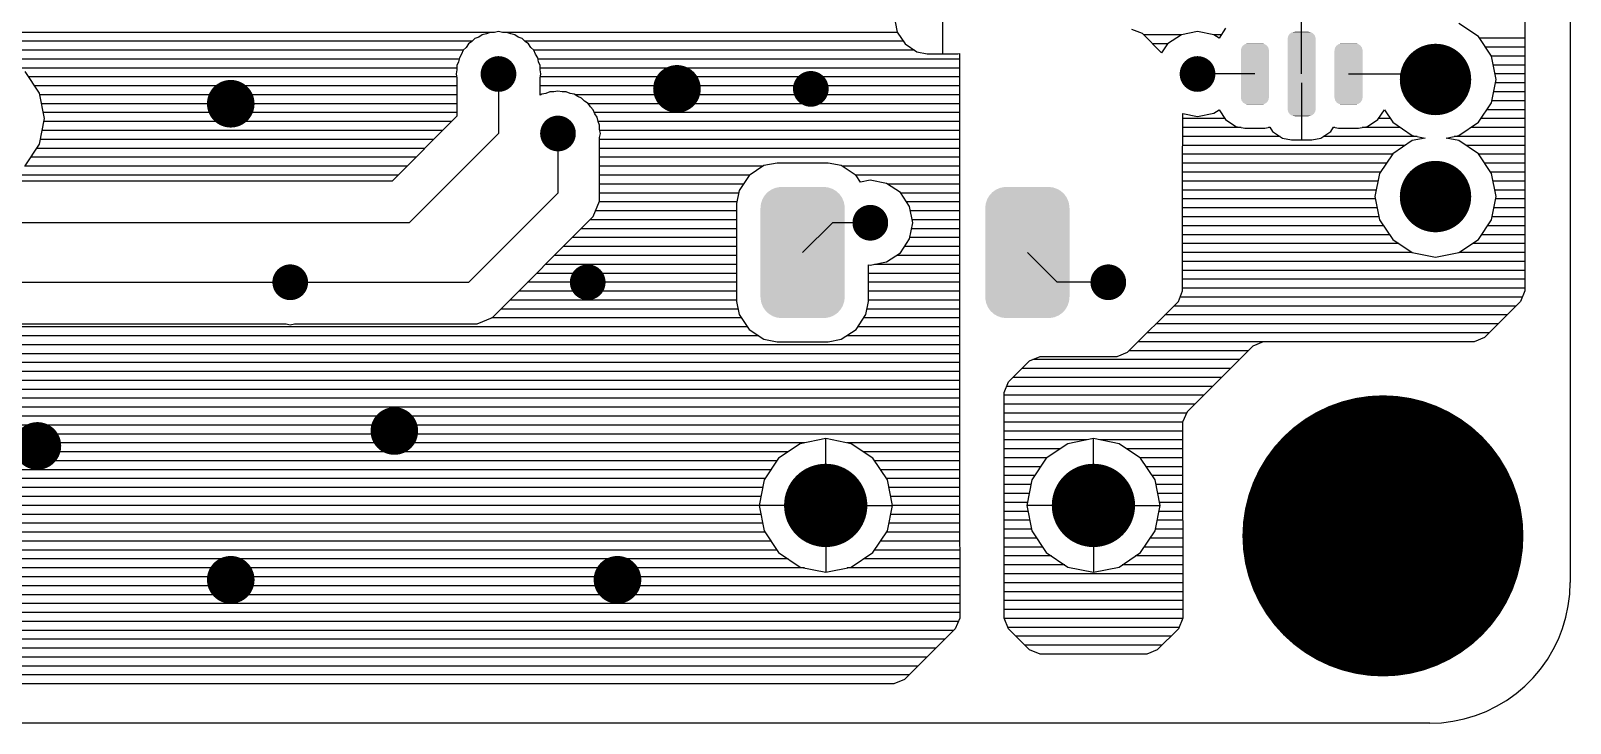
# Model space of a CAD drawing. Extents: x 295 to 953, y 10 to 290.
# Drawn here: x 766.2 to 851.7, y 71 to 109.4 of the extents above; entities that cross this region are included whole.
import ezdxf

# ---------------------------------------------------------------- set-up
doc = ezdxf.new("R2010")
doc.units = 0
doc.header["$LTSCALE"] = 5
doc.header["$MEASUREMENT"] = 0
doc.layers.get('0').update_dxf_attribs({"linetype": 'CONTINUOUS', "lineweight": 25})
doc.layers.add('DV-DPO-A6_BOT', color=7, linetype='CONTINUOUS')

msp = doc.modelspace()

# ---------------------------------------------------------------- linework, layer by layer
for points, const_width in [([(845.192, 106.721, -1), (843.211, 106.721, -1)], 1.981), ([(792.691, 107.025, -1), (791.7, 107.025, -1)], 0.991), ([(831.489, 107.025, -1), (830.499, 107.025, -1)], 0.991), ([(802.762, 106.199, -1), (801.441, 106.199, -1)], 1.321), ([(810.026, 106.199, -1), (809.036, 106.199, -1)], 0.991), ([(777.997, 105.374, -1), (776.676, 105.374, -1)], 1.321), ([(795.993, 103.723, -1), (795.002, 103.723, -1)], 0.991), ([(845.192, 100.223, -1), (843.211, 100.223, -1)], 1.981), ([(813.328, 98.77, -1), (812.338, 98.77, -1)], 0.991), ([(781.134, 95.468, -1), (780.143, 95.468, -1)], 0.991), ([(797.644, 95.468, -1), (796.653, 95.468, -1)], 0.991), ([(826.536, 95.468, -1), (825.546, 95.468, -1)], 0.991), ([(845.183, 81.395, -1), (837.383, 81.395, -1)], 7.799), ([(787.077, 87.213, -1), (785.756, 87.213, -1)], 1.321), ([(767.265, 86.387, -1), (765.944, 86.387, -1)], 1.321), ([(811.512, 83.085, -1), (809.201, 83.085, -1)], 2.311), ([(826.371, 83.085, -1), (824.06, 83.085, -1)], 2.311), ([(777.997, 78.958, -1), (776.676, 78.958, -1)], 1.321), ([(799.46, 78.958, -1), (798.139, 78.958, -1)], 1.321)]:
    msp.add_lwpolyline(points, format="xyb", close=True, dxfattribs=dict(const_width=const_width))
for points in [[(837.162, 109.362), (837.162, 109.362), (836.346, 109.362), (836.347, 109.362)], [(837.162, 109.362), (837.162, 109.364), (836.347, 109.362), (836.383, 109.364)], [(837.162, 109.364), (837.162, 109.366), (836.383, 109.364), (836.383, 109.366)], [(834.915, 108.5), (834.849, 108.588), (833.445, 108.5), (833.499, 108.588)], [(834.849, 108.588), (834.829, 108.614), (833.499, 108.588), (833.534, 108.614)], [(834.829, 108.614), (834.731, 108.674), (833.534, 108.614), (833.613, 108.674)], [(834.731, 108.674), (834.707, 108.689), (833.613, 108.674), (833.665, 108.689)], [(834.707, 108.689), (834.576, 108.714), (833.665, 108.689), (833.75, 108.714)], [(834.576, 108.714), (834.567, 108.715), (833.75, 108.714), (833.787, 108.715)], [(837.552, 108.976), (837.55, 109.01), (835.993, 108.976), (835.999, 109.01)], [(837.552, 108.973), (837.552, 108.976), (835.993, 108.973), (835.993, 108.976)], [(837.552, 105.077), (837.552, 108.973), (835.993, 105.077), (835.993, 108.973)], [(837.55, 109.01), (837.519, 109.117), (835.999, 109.01), (836.02, 109.117)], [(837.519, 109.117), (837.51, 109.147), (836.02, 109.117), (836.039, 109.147)], [(837.51, 109.147), (837.441, 109.238), (836.039, 109.147), (836.096, 109.238)], [(837.441, 109.238), (837.424, 109.261), (836.096, 109.238), (836.126, 109.261)], [(837.424, 109.261), (837.322, 109.324), (836.126, 109.261), (836.21, 109.324)], [(837.322, 109.324), (837.302, 109.336), (836.21, 109.324), (836.253, 109.336)], [(837.302, 109.336), (837.162, 109.362), (836.253, 109.336), (836.346, 109.362)], [(840.112, 108.5), (840.046, 108.588), (838.642, 108.5), (838.696, 108.588)], [(840.046, 108.588), (840.026, 108.614), (838.696, 108.588), (838.731, 108.614)], [(840.026, 108.614), (839.929, 108.674), (838.731, 108.614), (838.81, 108.674)], [(839.929, 108.674), (839.904, 108.689), (838.81, 108.674), (838.863, 108.689)], [(839.904, 108.689), (839.774, 108.714), (838.863, 108.689), (838.947, 108.714)], [(839.774, 108.714), (839.764, 108.715), (838.947, 108.714), (838.985, 108.715)], [(834.956, 108.326), (834.954, 108.363), (833.398, 108.326), (833.405, 108.363)], [(834.956, 105.724), (834.956, 108.326), (833.398, 105.724), (833.398, 108.326)], [(834.954, 108.363), (834.925, 108.466), (833.405, 108.363), (833.424, 108.466)], [(834.925, 108.466), (834.915, 108.5), (833.424, 108.466), (833.445, 108.5)], [(840.154, 108.326), (840.152, 108.363), (838.595, 108.326), (838.602, 108.363)], [(840.154, 105.724), (840.154, 108.326), (838.595, 105.724), (838.595, 108.326)], [(840.152, 108.363), (840.122, 108.466), (838.602, 108.363), (838.621, 108.466)], [(840.122, 108.466), (840.112, 108.5), (838.621, 108.466), (838.642, 108.5)], [(834.949, 105.687), (834.956, 105.724), (833.399, 105.687), (833.398, 105.724)], [(834.93, 105.583), (834.949, 105.687), (833.429, 105.583), (833.399, 105.687)], [(834.909, 105.549), (834.93, 105.583), (833.439, 105.549), (833.429, 105.583)], [(834.855, 105.462), (834.909, 105.549), (833.505, 105.462), (833.439, 105.549)], [(834.82, 105.435), (834.855, 105.462), (833.525, 105.435), (833.505, 105.462)], [(834.741, 105.375), (834.82, 105.435), (833.622, 105.375), (833.525, 105.435)], [(834.689, 105.36), (834.741, 105.375), (833.647, 105.36), (833.622, 105.375)], [(834.604, 105.336), (834.689, 105.36), (833.778, 105.336), (833.647, 105.36)], [(834.567, 105.334), (834.604, 105.336), (833.787, 105.334), (833.778, 105.336)], [(840.147, 105.687), (840.154, 105.724), (838.597, 105.687), (838.595, 105.724)], [(840.127, 105.583), (840.147, 105.687), (838.627, 105.583), (838.597, 105.687)], [(840.106, 105.549), (840.127, 105.583), (838.636, 105.549), (838.627, 105.583)], [(840.052, 105.462), (840.106, 105.549), (838.703, 105.462), (838.636, 105.549)], [(840.018, 105.435), (840.052, 105.462), (838.723, 105.435), (838.703, 105.462)], [(839.938, 105.375), (840.018, 105.435), (838.82, 105.375), (838.723, 105.435)], [(839.886, 105.36), (839.938, 105.375), (838.844, 105.36), (838.82, 105.375)], [(839.801, 105.336), (839.886, 105.36), (838.975, 105.336), (838.844, 105.36)], [(839.764, 105.334), (839.801, 105.336), (838.985, 105.334), (838.975, 105.336)], [(837.552, 105.073), (837.552, 105.077), (835.993, 105.073), (835.993, 105.077)], [(837.545, 105.038), (837.552, 105.073), (835.995, 105.038), (835.993, 105.073)], [(837.524, 104.933), (837.545, 105.038), (836.025, 104.933), (835.995, 105.038)], [(837.503, 104.901), (837.524, 104.933), (836.034, 104.901), (836.025, 104.933)], [(837.448, 104.812), (837.503, 104.901), (836.101, 104.812), (836.034, 104.901)], [(837.413, 104.787), (837.448, 104.812), (836.121, 104.787), (836.101, 104.812)], [(837.333, 104.727), (837.413, 104.787), (836.217, 104.727), (836.121, 104.787)], [(837.278, 104.712), (837.333, 104.727), (836.242, 104.712), (836.217, 104.727)], [(837.195, 104.689), (837.278, 104.712), (836.364, 104.689), (836.242, 104.712)], [(837.162, 104.688), (837.195, 104.689), (836.372, 104.688), (836.364, 104.689)], [(837.162, 104.686), (837.162, 104.688), (836.383, 104.686), (836.372, 104.688)], [(837.162, 104.684), (837.162, 104.686), (836.383, 104.684), (836.383, 104.686)], [(811.364, 99.925), (811.302, 100.071), (806.793, 99.925), (806.842, 100.071)], [(811.302, 100.071), (811.267, 100.154), (806.842, 100.071), (806.89, 100.154)], [(811.267, 100.154), (811.175, 100.285), (806.89, 100.154), (806.967, 100.285)], [(811.175, 100.285), (811.125, 100.357), (806.967, 100.285), (807.034, 100.357)], [(811.125, 100.357), (811.006, 100.467), (807.034, 100.357), (807.135, 100.467)], [(811.006, 100.467), (810.943, 100.526), (807.135, 100.467), (807.218, 100.526)], [(810.943, 100.526), (810.8, 100.61), (807.218, 100.526), (807.338, 100.61)], [(810.8, 100.61), (810.729, 100.652), (807.338, 100.61), (807.437, 100.652)], [(810.729, 100.652), (810.564, 100.707), (807.437, 100.652), (807.567, 100.707)], [(810.564, 100.707), (810.494, 100.731), (807.567, 100.707), (807.689, 100.731)], [(810.494, 100.731), (810.283, 100.754), (807.689, 100.731), (807.811, 100.754)], [(810.283, 100.754), (810.247, 100.758), (807.811, 100.754), (807.903, 100.758)], [(823.839, 99.925), (823.777, 100.071), (819.268, 99.925), (819.316, 100.071)], [(823.777, 100.071), (823.742, 100.154), (819.316, 100.071), (819.365, 100.154)], [(823.742, 100.154), (823.65, 100.285), (819.365, 100.154), (819.442, 100.285)], [(823.65, 100.285), (823.6, 100.357), (819.442, 100.285), (819.509, 100.357)], [(823.6, 100.357), (823.481, 100.467), (819.509, 100.357), (819.61, 100.467)], [(823.481, 100.467), (823.418, 100.526), (819.61, 100.467), (819.693, 100.526)], [(823.418, 100.526), (823.275, 100.61), (819.693, 100.526), (819.813, 100.61)], [(823.275, 100.61), (823.204, 100.652), (819.813, 100.61), (819.912, 100.652)], [(823.204, 100.652), (823.039, 100.707), (819.912, 100.652), (820.042, 100.707)], [(823.039, 100.707), (822.969, 100.731), (820.042, 100.707), (820.164, 100.731)], [(822.969, 100.731), (822.758, 100.754), (820.164, 100.731), (820.286, 100.754)], [(822.758, 100.754), (822.722, 100.758), (820.286, 100.754), (820.378, 100.758)], [(811.416, 94.649), (811.416, 99.589), (806.734, 94.649), (806.734, 99.589)], [(811.413, 99.589), (811.409, 99.681), (806.737, 99.589), (806.747, 99.681)], [(811.409, 99.681), (811.38, 99.835), (806.747, 99.681), (806.764, 99.835)], [(811.38, 99.835), (811.364, 99.925), (806.764, 99.835), (806.793, 99.925)], [(823.891, 94.649), (823.891, 99.589), (819.209, 94.649), (819.209, 99.589)], [(823.888, 99.589), (823.884, 99.681), (819.212, 99.589), (819.222, 99.681)], [(823.884, 99.681), (823.855, 99.835), (819.222, 99.681), (819.239, 99.835)], [(823.855, 99.835), (823.839, 99.925), (819.239, 99.835), (819.268, 99.925)], [(811.403, 94.557), (811.413, 94.649), (806.741, 94.557), (806.737, 94.649)], [(811.387, 94.402), (811.403, 94.557), (806.77, 94.402), (806.741, 94.557)], [(811.357, 94.313), (811.387, 94.402), (806.787, 94.313), (806.77, 94.402)], [(811.309, 94.167), (811.357, 94.313), (806.848, 94.167), (806.787, 94.313)], [(811.26, 94.084), (811.309, 94.167), (806.883, 94.084), (806.848, 94.167)], [(811.183, 93.953), (811.26, 94.084), (806.975, 93.953), (806.883, 94.084)], [(823.878, 94.557), (823.888, 94.649), (819.216, 94.557), (819.212, 94.649)], [(823.862, 94.402), (823.878, 94.557), (819.245, 94.402), (819.216, 94.557)], [(823.832, 94.313), (823.862, 94.402), (819.262, 94.313), (819.245, 94.402)], [(823.784, 94.167), (823.832, 94.313), (819.323, 94.167), (819.262, 94.313)], [(823.735, 94.084), (823.784, 94.167), (819.358, 94.084), (819.323, 94.167)], [(823.658, 93.953), (823.735, 94.084), (819.45, 93.953), (819.358, 94.084)], [(811.117, 93.881), (811.183, 93.953), (807.025, 93.881), (806.975, 93.953)], [(811.015, 93.77), (811.117, 93.881), (807.145, 93.77), (807.025, 93.881)], [(810.932, 93.712), (811.015, 93.77), (807.207, 93.712), (807.145, 93.77)], [(810.812, 93.627), (810.932, 93.712), (807.35, 93.627), (807.207, 93.712)], [(810.714, 93.586), (810.812, 93.627), (807.421, 93.586), (807.35, 93.627)], [(810.583, 93.53), (810.714, 93.586), (807.586, 93.53), (807.421, 93.586)], [(810.461, 93.507), (810.583, 93.53), (807.656, 93.507), (807.586, 93.53)], [(810.34, 93.484), (810.461, 93.507), (807.867, 93.484), (807.656, 93.507)], [(810.247, 93.48), (810.34, 93.484), (807.903, 93.48), (807.867, 93.484)], [(823.592, 93.881), (823.658, 93.953), (819.5, 93.881), (819.45, 93.953)], [(823.49, 93.77), (823.592, 93.881), (819.62, 93.77), (819.5, 93.881)], [(823.407, 93.712), (823.49, 93.77), (819.682, 93.712), (819.62, 93.77)], [(823.287, 93.627), (823.407, 93.712), (819.825, 93.627), (819.682, 93.712)], [(823.189, 93.586), (823.287, 93.627), (819.896, 93.586), (819.825, 93.627)], [(823.058, 93.53), (823.189, 93.586), (820.061, 93.53), (819.896, 93.586)], [(822.936, 93.507), (823.058, 93.53), (820.131, 93.507), (820.061, 93.53)], [(822.815, 93.484), (822.936, 93.507), (820.342, 93.484), (820.131, 93.507)], [(822.722, 93.48), (822.815, 93.484), (820.378, 93.48), (820.342, 93.484)]]:
    msp.add_solid(points)
at = {"layer": 'DV-DPO-A6_BOT'}
for p, q in [((851.678, 267.297), (851.678, 78.799)), ((849.155, 128.488), (849.161, 94.986)), ((816.841, 110.657), (816.841, 108.141)), ((836.772, 107.025), (836.772, 110.327)), ((792.195, 109.382), (791.971, 109.336)), ((792.426, 109.336), (792.195, 109.382)), ((814.22, 109.917), (814.332, 109.343)), ((827.936, 109.264), (827.355, 109.501)), ((830.994, 109.382), (830.096, 109.204)), ((831.899, 109.204), (830.994, 109.382)), ((832.552, 109.561), (832.189, 109.013)), ((846.586, 109.105), (845.496, 109.832)), ((790.749, 108.841), (751.138, 108.841)), ((791.74, 109.336), (751.191, 109.336)), ((790.531, 108.696), (790.406, 108.498)), ((790.723, 108.821), (790.531, 108.696)), ((790.888, 108.986), (790.723, 108.821)), ((791.106, 109.072), (790.888, 108.986)), ((791.297, 109.204), (791.106, 109.072)), ((791.522, 109.25), (791.297, 109.204)), ((791.74, 109.336), (791.522, 109.25)), ((791.971, 109.336), (791.74, 109.336)), ((792.658, 109.336), (792.426, 109.336)), ((814.339, 109.336), (792.658, 109.336)), ((792.876, 109.25), (792.658, 109.336)), ((793.1, 109.204), (792.876, 109.25)), ((793.292, 109.072), (793.1, 109.204)), ((793.51, 108.986), (793.292, 109.072)), ((793.675, 108.821), (793.51, 108.986)), ((814.669, 108.841), (793.648, 108.841)), ((793.866, 108.696), (793.675, 108.821)), ((793.992, 108.498), (793.866, 108.696)), ((814.332, 109.343), (814.768, 108.696)), ((814.768, 108.696), (815.422, 108.26)), ((828.999, 108.2), (827.936, 109.264)), ((830.076, 109.191), (828.009, 109.191)), ((829.33, 108.696), (828.504, 108.696)), ((829.33, 108.696), (828.999, 108.2)), ((830.096, 109.204), (829.33, 108.696)), ((832.189, 109.013), (831.899, 109.204)), ((832.301, 109.191), (831.918, 109.191)), ((847.312, 108.009), (846.586, 109.105)), ((849.161, 109.006), (846.652, 109.006)), ((849.161, 108.511), (846.982, 108.511)), ((790.254, 108.346), (750.96, 108.346)), ((790.009, 107.85), (764.901, 107.85)), ((789.976, 107.698), (789.884, 107.487)), ((790.023, 107.93), (789.976, 107.698)), ((790.148, 108.121), (790.023, 107.93)), ((790.241, 108.339), (790.148, 108.121)), ((790.406, 108.498), (790.241, 108.339)), ((794.157, 108.339), (793.992, 108.498)), ((815.29, 108.346), (794.144, 108.346)), ((794.249, 108.121), (794.157, 108.339)), ((794.375, 107.93), (794.249, 108.121)), ((794.421, 107.698), (794.375, 107.93)), ((817.786, 107.85), (794.388, 107.85)), ((794.507, 107.487), (794.421, 107.698)), ((815.422, 108.26), (815.996, 108.141)), ((815.996, 108.141), (817.687, 108.141)), ((817.687, 108.141), (817.786, 108.167)), ((817.786, 108.167), (817.786, 91.34)), ((849.161, 108.015), (847.312, 108.015)), ((847.57, 106.721), (847.312, 108.009)), ((789.884, 107.355), (765.641, 107.355)), ((766.73, 105.968), (765.925, 107.17)), ((789.877, 106.86), (766.129, 106.86)), ((789.884, 107.256), (789.844, 107.025)), ((789.844, 107.025), (789.884, 106.8)), ((789.884, 107.487), (789.884, 107.256)), ((789.884, 106.8), (789.884, 104.68)), ((792.195, 107.025), (792.195, 103.723)), ((794.507, 107.256), (794.507, 107.487)), ((817.786, 107.355), (794.507, 107.355)), ((794.553, 107.025), (794.507, 107.256)), ((794.507, 106.8), (794.553, 107.025)), ((794.507, 105.843), (794.507, 106.8)), ((817.786, 106.86), (794.52, 106.86)), ((834.177, 107.025), (830.994, 107.025)), ((839.374, 107.025), (843.898, 107.025)), ((843.898, 107.025), (844.202, 106.721)), ((849.161, 107.52), (847.411, 107.52)), ((849.161, 107.025), (847.51, 107.025)), ((789.884, 106.364), (766.46, 106.364)), ((767.008, 104.548), (766.73, 105.968)), ((817.786, 106.364), (794.507, 106.364)), ((794.824, 105.948), (794.599, 105.902)), ((795.042, 106.034), (794.824, 105.948)), ((795.273, 106.034), (795.042, 106.034)), ((795.497, 106.08), (795.273, 106.034)), ((795.728, 106.034), (795.497, 106.08)), ((795.96, 106.034), (795.728, 106.034)), ((796.178, 105.948), (795.96, 106.034)), ((796.402, 105.902), (796.178, 105.948)), ((836.772, 106.53), (836.772, 103.366)), ((847.312, 105.433), (847.57, 106.721)), ((849.161, 106.034), (847.438, 106.034)), ((849.161, 106.53), (847.537, 106.53)), ((789.884, 105.869), (766.744, 105.869)), ((789.884, 105.374), (766.843, 105.374)), ((794.599, 105.902), (794.507, 105.843)), ((794.553, 105.869), (794.507, 105.869)), ((796.594, 105.77), (796.402, 105.902)), ((817.786, 105.869), (796.448, 105.869)), ((796.812, 105.684), (796.594, 105.77)), ((796.977, 105.519), (796.812, 105.684)), ((797.168, 105.394), (796.977, 105.519)), ((797.294, 105.196), (797.168, 105.394)), ((817.786, 105.374), (797.175, 105.374)), ((797.459, 105.037), (797.294, 105.196)), ((846.586, 104.344), (847.312, 105.433)), ((849.161, 105.539), (847.339, 105.539)), ((766.73, 103.135), (767.008, 104.548)), ((789.884, 104.879), (766.942, 104.879)), ((789.593, 104.383), (766.975, 104.383)), ((789.884, 104.68), (786.291, 101.081)), ((797.551, 104.819), (797.459, 105.037)), ((817.786, 104.879), (797.525, 104.879)), ((797.677, 104.628), (797.551, 104.819)), ((797.723, 104.396), (797.677, 104.628)), ((797.809, 104.185), (797.723, 104.396)), ((817.786, 104.383), (797.729, 104.383)), ((830.168, 101.246), (830.175, 104.832)), ((830.175, 104.832), (830.994, 104.667)), ((832.513, 104.548), (830.175, 104.548)), ((830.994, 104.667), (831.899, 104.852)), ((831.899, 104.852), (832.189, 105.044)), ((832.189, 105.044), (832.552, 104.495)), ((832.552, 104.495), (833.12, 104.112)), ((840.431, 104.112), (840.999, 104.495)), ((840.999, 104.495), (841.362, 105.037)), ((841.686, 104.548), (841.039, 104.548)), ((841.362, 105.037), (841.824, 104.344)), ((841.824, 104.344), (842.914, 103.611)), ((845.496, 103.611), (846.586, 104.344)), ((849.161, 104.548), (846.725, 104.548)), ((849.161, 105.044), (847.055, 105.044)), ((788.603, 103.393), (766.777, 103.393)), ((789.098, 103.888), (766.876, 103.888)), ((792.195, 103.723), (787.242, 98.77)), ((795.497, 103.723), (795.497, 100.421)), ((797.809, 103.954), (797.809, 104.185)), ((797.855, 103.723), (797.809, 103.954)), ((797.809, 103.498), (797.855, 103.723)), ((797.809, 100.883), (797.809, 103.498)), ((817.786, 103.393), (797.809, 103.393)), ((817.786, 103.888), (797.822, 103.888)), ((833.424, 104.053), (830.175, 104.053)), ((835.577, 103.558), (830.175, 103.558)), ((833.12, 104.112), (833.616, 104.013)), ((833.616, 104.013), (834.732, 104.013)), ((834.732, 104.013), (835.002, 104.066)), ((835.009, 104.053), (834.93, 104.053)), ((835.002, 104.066), (835.154, 103.842)), ((835.154, 103.842), (835.716, 103.465)), ((835.716, 103.465), (836.218, 103.366)), ((837.334, 103.366), (837.836, 103.465)), ((837.836, 103.465), (838.397, 103.842)), ((843.178, 103.558), (837.974, 103.558)), ((838.397, 103.842), (838.549, 104.066)), ((838.621, 104.053), (838.542, 104.053)), ((838.549, 104.066), (838.82, 104.013)), ((838.82, 104.013), (839.936, 104.013)), ((839.936, 104.013), (840.431, 104.112)), ((842.254, 104.053), (840.127, 104.053)), ((842.914, 103.611), (843.621, 103.472)), ((843.621, 103.472), (842.914, 103.333)), ((844.79, 103.472), (845.496, 103.611)), ((845.496, 103.333), (844.79, 103.472)), ((849.161, 103.558), (845.232, 103.558)), ((849.161, 104.053), (846.157, 104.053)), ((765.925, 101.933), (766.73, 103.135)), ((788.107, 102.897), (766.572, 102.897)), ((817.786, 102.897), (797.809, 102.897)), ((842.518, 103.062), (830.175, 103.062)), ((841.805, 102.567), (830.175, 102.567)), ((836.218, 103.366), (837.334, 103.366)), ((841.824, 102.6), (841.098, 101.51)), ((842.914, 103.333), (841.824, 102.6)), ((846.586, 102.6), (845.496, 103.333)), ((849.161, 103.062), (845.892, 103.062)), ((847.312, 101.51), (846.586, 102.6)), ((849.161, 102.567), (846.606, 102.567)), ((787.117, 101.907), (765.892, 101.907)), ((787.612, 102.402), (766.242, 102.402)), ((817.786, 102.402), (797.809, 102.402)), ((806.889, 101.907), (797.809, 101.907)), ((806.929, 101.94), (806.11, 101.385)), ((807.655, 102.078), (806.929, 101.94)), ((810.488, 102.078), (807.655, 102.078)), ((811.215, 101.94), (810.488, 102.078)), ((812.04, 101.385), (811.215, 101.94)), ((817.786, 101.907), (811.254, 101.907)), ((841.474, 102.072), (830.175, 102.072)), ((849.161, 102.072), (846.936, 102.072)), ((786.622, 101.411), (765.614, 101.411)), ((786.291, 101.081), (765.614, 101.081)), ((806.15, 101.411), (797.809, 101.411)), ((805.793, 100.916), (797.809, 100.916)), ((797.809, 99.965), (797.809, 100.883)), ((806.11, 101.385), (805.555, 100.56)), ((817.786, 101.411), (812.001, 101.411)), ((812.285, 101.022), (812.04, 101.385)), ((812.833, 101.127), (812.285, 101.022)), ((813.738, 100.949), (812.833, 101.127)), ((814.504, 100.441), (813.738, 100.949)), ((817.786, 100.916), (813.784, 100.916)), ((830.168, 94.986), (830.168, 101.246)), ((841.012, 101.081), (830.168, 101.081)), ((841.138, 101.577), (830.175, 101.577)), ((841.098, 101.51), (840.84, 100.223)), ((849.161, 101.577), (847.273, 101.577)), ((847.57, 100.223), (847.312, 101.51)), ((849.161, 101.081), (847.398, 101.081)), ((795.497, 100.421), (790.544, 95.468)), ((797.459, 99.113), (797.809, 99.965)), ((805.529, 100.421), (797.809, 100.421)), ((805.555, 100.56), (805.41, 99.833)), ((815.012, 99.675), (814.504, 100.441)), ((817.786, 100.421), (814.51, 100.421)), ((840.913, 100.586), (830.168, 100.586)), ((840.867, 100.091), (830.168, 100.091)), ((840.84, 100.223), (841.098, 98.935)), ((847.312, 98.935), (847.57, 100.223)), ((849.161, 100.586), (847.497, 100.586)), ((849.161, 100.091), (847.543, 100.091)), ((796.812, 98.466), (797.459, 99.113)), ((805.41, 99.43), (797.591, 99.43)), ((805.43, 99.926), (797.796, 99.926)), ((805.41, 99.833), (805.41, 94.405)), ((817.786, 99.926), (814.847, 99.926)), ((815.19, 98.77), (815.012, 99.675)), ((817.786, 99.43), (815.058, 99.43)), ((840.966, 99.595), (830.168, 99.595)), ((849.161, 99.595), (847.444, 99.595)), ((787.242, 98.77), (763.303, 98.77)), ((792.506, 94.16), (796.812, 98.466)), ((805.41, 98.44), (796.785, 98.44)), ((805.41, 98.935), (797.28, 98.935)), ((810.726, 98.77), (809.075, 97.119)), ((812.833, 98.77), (810.726, 98.77)), ((815.012, 97.872), (815.19, 98.77)), ((817.786, 98.44), (815.124, 98.44)), ((817.786, 98.935), (815.157, 98.935)), ((841.058, 99.1), (830.168, 99.1)), ((841.316, 98.605), (830.168, 98.605)), ((841.098, 98.935), (841.824, 97.839)), ((846.586, 97.839), (847.312, 98.935)), ((849.161, 98.605), (847.094, 98.605)), ((849.161, 99.1), (847.352, 99.1)), ((805.41, 97.449), (795.795, 97.449)), ((805.41, 97.944), (796.29, 97.944)), ((814.504, 97.106), (815.012, 97.872)), ((817.786, 97.449), (814.735, 97.449)), ((817.786, 97.944), (815.025, 97.944)), ((841.646, 98.109), (830.168, 98.109)), ((842.161, 97.614), (830.168, 97.614)), ((841.824, 97.839), (842.914, 97.112)), ((845.496, 97.112), (846.586, 97.839)), ((849.161, 97.614), (846.249, 97.614)), ((849.161, 98.109), (846.764, 98.109)), ((805.41, 96.954), (795.299, 96.954)), ((812.833, 96.412), (813.738, 96.597)), ((813.738, 96.597), (814.504, 97.106)), ((817.786, 96.954), (814.279, 96.954)), ((823.201, 95.468), (821.55, 97.119)), ((842.901, 97.119), (830.168, 97.119)), ((849.161, 96.624), (830.168, 96.624)), ((842.914, 97.112), (844.202, 96.855)), ((844.202, 96.855), (845.496, 97.112)), ((849.161, 97.119), (845.509, 97.119)), ((805.41, 95.963), (794.309, 95.963)), ((805.41, 96.458), (794.804, 96.458)), ((812.734, 94.405), (812.734, 96.439)), ((812.734, 96.439), (812.833, 96.412)), ((817.786, 95.963), (812.734, 95.963)), ((817.786, 96.458), (813.064, 96.458)), ((849.161, 96.128), (830.168, 96.128)), ((748.444, 95.468), (780.638, 95.468)), ((780.638, 95.468), (790.544, 95.468)), ((805.41, 94.973), (793.318, 94.973)), ((805.41, 95.468), (793.813, 95.468)), ((817.786, 95.468), (812.734, 95.468)), ((817.786, 94.973), (812.734, 94.973)), ((826.041, 95.468), (823.201, 95.468)), ((829.931, 94.405), (830.168, 94.986)), ((849.161, 95.633), (830.168, 95.633)), ((849.161, 95.138), (830.168, 95.138)), ((849.161, 94.986), (848.917, 94.405)), ((791.859, 93.513), (792.506, 94.16)), ((805.41, 94.477), (792.823, 94.477)), ((805.41, 94.405), (805.555, 93.678)), ((812.588, 93.678), (812.734, 94.405)), ((817.786, 94.477), (812.734, 94.477)), ((827.111, 91.585), (829.931, 94.405)), ((848.666, 94.147), (829.673, 94.147)), ((849.016, 94.642), (830.03, 94.642)), ((848.917, 94.405), (846.923, 92.41)), ((750.755, 93.156), (780.414, 93.156)), ((780.414, 93.156), (780.638, 93.11)), ((780.638, 93.11), (780.869, 93.156)), ((780.869, 93.156), (791.007, 93.156)), ((791.007, 93.156), (791.859, 93.513)), ((805.681, 93.487), (791.806, 93.487)), ((805.496, 93.982), (792.327, 93.982)), ((805.555, 93.678), (806.11, 92.853)), ((812.04, 92.853), (812.588, 93.678)), ((817.786, 93.487), (812.463, 93.487)), ((817.786, 93.982), (812.648, 93.982)), ((847.676, 93.156), (828.682, 93.156)), ((848.171, 93.652), (829.178, 93.652)), ((806.018, 92.991), (750.755, 92.991)), ((806.638, 92.496), (750.755, 92.496)), ((806.11, 92.853), (806.929, 92.305)), ((806.929, 92.305), (807.655, 92.159)), ((810.488, 92.159), (811.215, 92.305)), ((811.215, 92.305), (812.04, 92.853)), ((817.786, 92.496), (811.505, 92.496)), ((817.786, 92.991), (812.133, 92.991)), ((847.18, 92.661), (828.187, 92.661)), ((846.923, 92.41), (846.342, 92.166)), ((817.786, 92.001), (750.755, 92.001)), ((817.786, 91.505), (750.755, 91.505)), ((807.655, 92.159), (810.488, 92.159)), ((826.53, 91.34), (827.111, 91.585)), ((833.801, 91.671), (827.197, 91.671)), ((834.639, 92.166), (827.692, 92.166)), ((834.058, 91.928), (830.413, 88.283)), ((834.639, 92.166), (834.058, 91.928)), ((846.342, 92.166), (834.639, 92.166)), ((817.786, 91.01), (750.755, 91.01)), ((817.786, 91.34), (817.786, 84.736)), ((820.507, 89.934), (821.676, 91.103)), ((832.81, 90.68), (821.253, 90.68)), ((821.676, 91.103), (822.257, 91.34)), ((833.305, 91.175), (821.86, 91.175)), ((822.257, 91.34), (826.53, 91.34)), ((817.786, 90.515), (751.158, 90.515)), ((817.786, 90.02), (751.495, 90.02)), ((820.262, 89.353), (820.507, 89.934)), ((832.315, 90.185), (820.758, 90.185)), ((817.786, 89.524), (751.825, 89.524)), ((817.786, 89.029), (751.951, 89.029)), ((820.262, 76.825), (820.262, 89.353)), ((831.324, 89.194), (820.262, 89.194)), ((831.819, 89.689), (820.408, 89.689)), ((817.786, 88.534), (752.05, 88.534)), ((817.786, 88.038), (752.149, 88.038)), ((830.829, 88.699), (820.262, 88.699)), ((830.38, 88.203), (820.262, 88.203)), ((830.413, 88.283), (830.168, 87.702)), ((817.786, 87.543), (752.05, 87.543)), ((830.175, 87.708), (820.262, 87.708)), ((830.168, 87.213), (820.262, 87.213)), ((830.168, 87.702), (830.175, 76.825)), ((809.174, 86.552), (751.825, 86.552)), ((817.786, 87.048), (751.951, 87.048)), ((808.943, 86.506), (807.741, 85.707)), ((810.356, 86.79), (808.943, 86.506)), ((810.356, 84.254), (810.356, 86.79)), ((811.776, 86.506), (810.356, 86.79)), ((817.786, 86.552), (811.545, 86.552)), ((812.978, 85.707), (811.776, 86.506)), ((824.859, 86.718), (820.262, 86.718)), ((823.802, 86.506), (822.6, 85.707)), ((825.215, 86.79), (823.802, 86.506)), ((825.215, 84.254), (825.215, 86.79)), ((826.635, 86.506), (825.215, 86.79)), ((830.168, 86.718), (825.579, 86.718)), ((827.837, 85.707), (826.635, 86.506)), ((807.649, 85.562), (751.158, 85.562)), ((808.269, 86.057), (751.495, 86.057)), ((807.741, 85.707), (806.935, 84.505)), ((817.786, 86.057), (812.45, 86.057)), ((813.784, 84.505), (812.978, 85.707)), ((817.786, 85.562), (813.071, 85.562)), ((823.373, 86.222), (820.262, 86.222)), ((822.633, 85.727), (820.262, 85.727)), ((822.6, 85.707), (821.794, 84.505)), ((830.168, 86.222), (827.064, 86.222)), ((830.168, 85.727), (827.804, 85.727)), ((828.643, 84.505), (827.837, 85.707)), ((807.312, 85.067), (750.537, 85.067)), ((817.786, 85.067), (813.407, 85.067)), ((817.786, 84.736), (817.792, 76.825)), ((822.283, 85.232), (820.262, 85.232)), ((821.953, 84.736), (820.262, 84.736)), ((830.168, 85.232), (828.154, 85.232)), ((830.168, 84.736), (828.484, 84.736)), ((806.856, 84.076), (672.366, 84.076)), ((806.982, 84.571), (749.633, 84.571)), ((806.935, 84.505), (806.658, 83.085)), ((817.792, 84.571), (813.738, 84.571)), ((814.061, 83.085), (813.784, 84.505)), ((817.792, 84.076), (813.863, 84.076)), ((821.748, 84.241), (820.262, 84.241)), ((821.649, 83.746), (820.262, 83.746)), ((821.794, 84.505), (821.517, 83.085)), ((828.92, 83.085), (828.643, 84.505)), ((830.168, 84.241), (828.689, 84.241)), ((830.168, 83.746), (828.788, 83.746)), ((806.757, 83.581), (672.366, 83.581)), ((806.658, 83.085), (672.366, 83.085)), ((809.187, 83.085), (806.658, 83.085)), ((806.658, 83.085), (806.935, 81.672)), ((811.532, 83.085), (814.061, 83.085)), ((813.784, 81.672), (814.061, 83.085)), ((817.792, 83.581), (813.962, 83.581)), ((817.792, 83.085), (814.061, 83.085)), ((821.55, 83.25), (820.262, 83.25)), ((824.046, 83.085), (821.517, 83.085)), ((821.517, 83.085), (821.794, 81.672)), ((826.391, 83.085), (828.92, 83.085)), ((828.643, 81.672), (828.92, 83.085)), ((830.168, 83.25), (828.887, 83.25)), ((806.757, 82.59), (672.557, 82.59)), ((806.856, 82.095), (672.663, 82.095)), ((817.792, 82.095), (813.863, 82.095)), ((817.792, 82.59), (813.962, 82.59)), ((821.583, 82.755), (820.262, 82.755)), ((821.682, 82.26), (820.262, 82.26)), ((830.175, 82.26), (828.755, 82.26)), ((830.168, 82.755), (828.854, 82.755)), ((806.982, 81.599), (672.696, 81.599)), ((806.935, 81.672), (807.741, 80.47)), ((810.356, 81.916), (810.356, 79.387)), ((812.978, 80.47), (813.784, 81.672)), ((817.792, 81.599), (813.738, 81.599)), ((821.781, 81.765), (820.262, 81.765)), ((822.065, 81.269), (820.262, 81.269)), ((821.794, 81.672), (822.6, 80.47)), ((825.215, 81.916), (825.215, 79.387)), ((827.837, 80.47), (828.643, 81.672)), ((830.175, 81.269), (828.372, 81.269)), ((830.175, 81.765), (828.656, 81.765)), ((807.312, 81.104), (672.696, 81.104)), ((807.649, 80.609), (672.696, 80.609)), ((807.741, 80.47), (808.943, 79.664)), ((811.776, 79.664), (812.978, 80.47)), ((817.792, 80.609), (813.071, 80.609)), ((817.792, 81.104), (813.407, 81.104)), ((822.395, 80.774), (820.262, 80.774)), ((822.6, 80.47), (823.802, 79.664)), ((826.635, 79.664), (827.837, 80.47)), ((830.175, 80.774), (828.042, 80.774)), ((808.269, 80.114), (672.696, 80.114)), ((809.174, 79.618), (672.696, 79.618)), ((808.943, 79.664), (810.356, 79.387)), ((810.356, 79.387), (811.776, 79.664)), ((817.792, 79.618), (811.545, 79.618)), ((817.792, 80.114), (812.45, 80.114)), ((822.884, 80.279), (820.262, 80.279)), ((823.624, 79.783), (820.262, 79.783)), ((823.802, 79.664), (825.215, 79.387)), ((825.215, 79.387), (826.635, 79.664)), ((830.175, 79.783), (826.813, 79.783)), ((830.175, 80.279), (827.553, 80.279)), ((817.792, 78.628), (672.445, 78.628)), ((817.792, 79.123), (672.623, 79.123)), ((830.175, 79.288), (820.262, 79.288)), ((830.175, 78.793), (820.262, 78.793)), ((851.651, 78.152), (851.678, 78.799)), ((817.792, 78.132), (672.115, 78.132)), ((830.175, 78.297), (820.262, 78.297)), ((830.175, 77.802), (820.262, 77.802)), ((851.572, 77.512), (851.651, 78.152)), ((817.792, 77.142), (613.062, 77.142)), ((817.792, 77.637), (671.454, 77.637)), ((830.175, 77.307), (820.262, 77.307)), ((851.44, 76.884), (851.572, 77.512)), ((817.713, 76.646), (613.062, 76.646)), ((817.462, 76.151), (613.062, 76.151)), ((817.548, 76.244), (814.728, 73.424)), ((817.792, 76.825), (817.548, 76.244)), ((820.507, 76.244), (820.262, 76.825)), ((830.168, 76.812), (820.269, 76.812)), ((829.964, 76.316), (820.474, 76.316)), ((821.676, 75.075), (820.507, 76.244)), ((829.931, 76.244), (828.762, 75.075)), ((830.175, 76.825), (829.931, 76.244)), ((851.024, 75.662), (851.255, 76.263)), ((851.255, 76.263), (851.44, 76.884)), ((816.967, 75.656), (613.207, 75.656)), ((829.515, 75.821), (820.923, 75.821)), ((829.019, 75.326), (821.418, 75.326)), ((850.74, 75.088), (851.024, 75.662)), ((816.472, 75.161), (613.557, 75.161)), ((815.976, 74.665), (614.052, 74.665)), ((822.257, 74.83), (821.676, 75.075)), ((828.181, 74.83), (822.257, 74.83)), ((828.762, 75.075), (828.181, 74.83)), ((850.033, 74.005), (850.41, 74.533)), ((850.41, 74.533), (850.74, 75.088)), ((815.481, 74.17), (614.548, 74.17)), ((814.986, 73.675), (615.043, 73.675)), ((849.161, 73.06), (849.617, 73.516)), ((849.617, 73.516), (850.033, 74.005)), ((814.147, 73.179), (706.343, 73.179)), ((814.728, 73.424), (814.147, 73.179)), ((848.144, 72.268), (848.673, 72.644)), ((848.673, 72.644), (849.161, 73.06)), ((847.015, 71.654), (847.59, 71.938)), ((847.59, 71.938), (848.144, 72.268)), ((843.878, 71), (609.879, 71)), ((843.878, 71), (844.525, 71.026)), ((844.525, 71.026), (845.166, 71.106)), ((845.166, 71.106), (845.793, 71.238)), ((845.793, 71.238), (846.414, 71.423)), ((846.414, 71.423), (847.015, 71.654))]:
    msp.add_line(p, q, dxfattribs=at)

doc.saveas('drawing.dxf')
